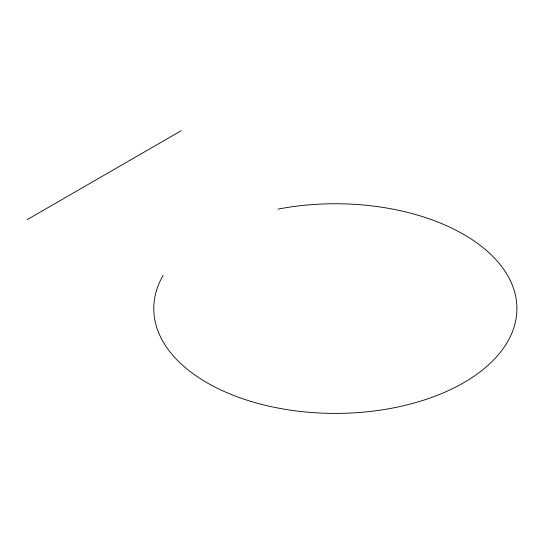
<?xml version="1.0" encoding="UTF-8"?>
<svg xmlns="http://www.w3.org/2000/svg" width="544" height="544" viewBox="0 0 544 544"><rect width="100%" height="100%" fill="white"/><g stroke="black" fill="none" stroke-linecap="round" stroke-linejoin="round"><path stroke-width="0.82" d="M27.2 219.62L181.274 130.669M277.936 209.127A181.567 104.829 0 0 1 515.875 297.357A181.567 104.829 0 0 1 315.908 412.801A181.567 104.829 0 0 1 163.098 275.427"/></g></svg>
